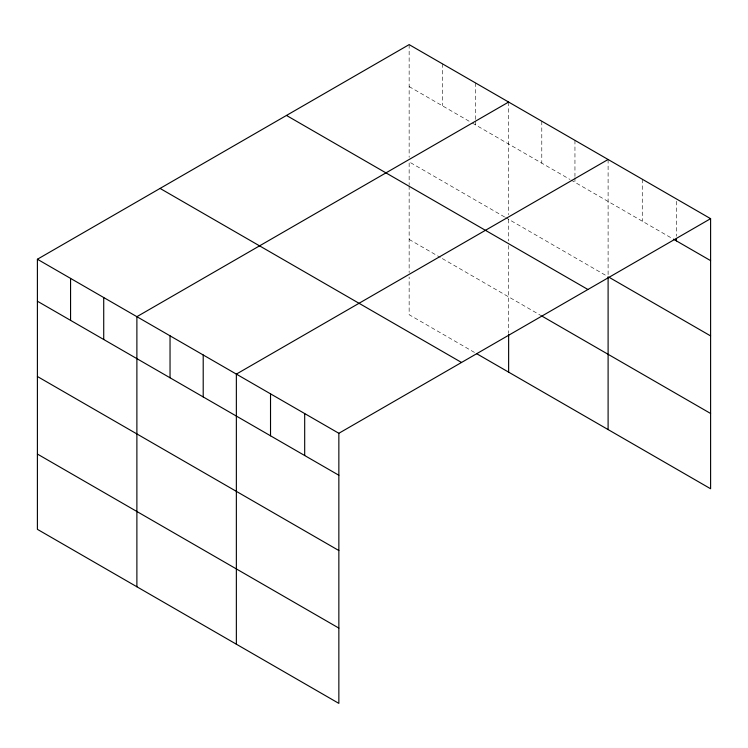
<?xml version="1.0" encoding="UTF-8"?>
<svg xmlns="http://www.w3.org/2000/svg" width="748" height="748" viewBox="0 0 748 748"><rect width="100%" height="100%" fill="white"/><g stroke="black" fill="none" stroke-linecap="round" stroke-linejoin="round"><path stroke-width="0.56" stroke-dasharray="3.74 2.81" d="M409.147 86.59L471.446 122.56M472.456 123.139L569.92 179.408M570.93 179.988L672.415 238.584M504.61 216.976L409.147 161.867L409.147 184.681M505.611 217.565L607.105 276.152M409.147 239.425L440.301 257.415M442.311 258.574L541.786 316.011M474.466 352.42L409.147 314.712L409.147 277.069M676.435 201.268L676.435 236.237M642.27 179.211L642.27 221.184M608.105 159.492L608.105 275.591M574.95 140.344L574.95 176.481M574.95 177.65L574.95 182.306M541.786 121.204L541.786 163.167M508.631 102.055L508.631 214.741M508.631 219.304L508.631 240.968M508.631 245.531L508.631 333.365M475.466 82.916L475.466 120.213M475.466 121.382L475.466 124.879M442.311 63.767L442.311 105.73M409.147 44.618L409.147 157.304M409.147 185.822L409.147 272.506"/><path stroke-width="1.12" d="M710.6 218.668L338.853 433.288L338.853 703.382L37.4 529.332L37.4 259.247L409.147 44.618L710.6 218.668L710.6 488.753L476.476 353.58M508.631 102.055L136.884 316.685L136.884 586.769M608.105 159.492L236.359 374.112L236.359 644.206M673.424 239.164L710.6 260.631M609.115 277.312L710.6 335.908M286.475 115.444L587.928 289.495M541.786 316.011L710.6 413.476M160.072 188.421L461.525 362.462M37.4 259.247L338.853 433.288M37.4 301.21L338.853 475.251M37.4 376.496L338.853 550.537M37.4 454.055L338.853 628.096M676.435 238.575L676.435 240.903M608.105 276.732L608.105 429.576M508.631 334.506L508.631 372.139M304.688 413.569L304.688 455.532M270.524 393.841L270.524 435.804M203.204 354.973L203.204 396.936M170.039 335.824L170.039 377.787M103.72 297.536L103.72 339.499M70.564 278.396L70.564 320.359"/></g></svg>
